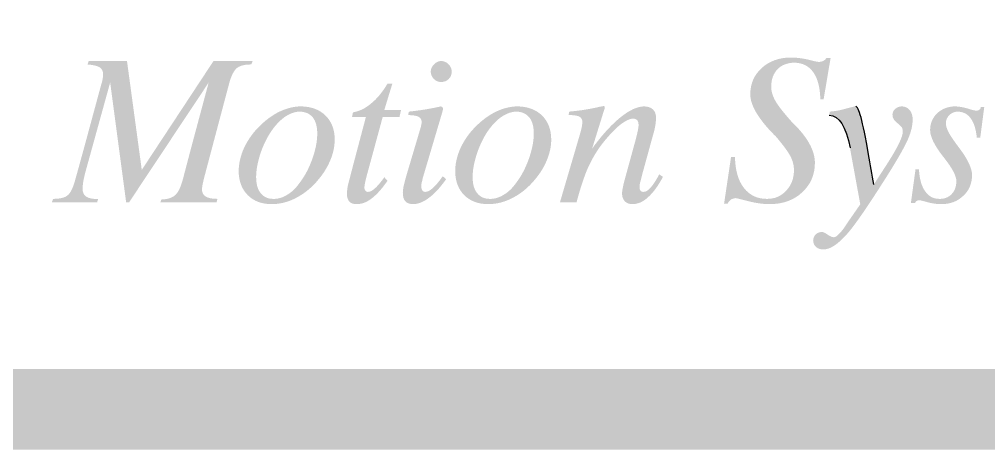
# Model space of a CAD drawing. Header units: millimetres. Extents: x 4931 to 5176, y 44 to 218.
# Drawn here: x 5049.9 to 5059.66, y 44.29 to 48.63 of the extents above; entities that cross this region are included whole.
import ezdxf

# ---------------------------------------------------------------- set-up
doc = ezdxf.new("R2010")
doc.units = ezdxf.units.MM
doc.header["$LTSCALE"] = 10
doc.layers.get('0').update_dxf_attribs({"linetype": 'CONTINUOUS'})

# ---------------------------------------------------------------- blocks, each defined once
blk = doc.blocks.new('PMI')
h = blk.add_hatch(color=4)
edge = h.paths.add_edge_path()
edge.add_spline(control_points=[(96.158, -35.868), (96.1, -35.868), (96.042, -35.868), (95.984, -35.868)], knot_values=[0, 0, 0, 0, 1, 1, 1, 1], degree=3, periodic=0)
edge.add_spline(control_points=[(95.984, -35.868), (95.952, -35.922), (95.908, -35.961), (95.8, -36.015), (95.736, -36.03), (95.665, -36.025)], knot_values=[0, 0, 0, 0, 0.5, 0.5, 1, 1, 1, 1], degree=3, periodic=0)
edge.add_spline(control_points=[(95.665, -36.025), (95.643, -36.03), (95.508, -36.003), (95.261, -35.939)], knot_values=[0, 0, 0, 0, 1, 1, 1, 1], degree=3, periodic=0)
edge.add_spline(control_points=[(95.261, -35.939), (95.013, -35.881), (94.768, -35.849), (94.526, -35.846)], knot_values=[0, 0, 0, 0, 1, 1, 1, 1], degree=3, periodic=0)
edge.add_spline(control_points=[(94.526, -35.846), (94.04, -35.849), (93.641, -35.993), (93.327, -36.275)], knot_values=[0, 0, 0, 0, 1, 1, 1, 1], degree=3, periodic=0)
edge.add_spline(control_points=[(93.327, -36.275), (93.014, -36.564), (92.857, -36.922), (92.857, -37.812), (93.188, -38.368), (93.842, -39.032)], knot_values=[0, 0, 0, 0, 0.495868, 0.495868, 1, 1, 1, 1], degree=3, periodic=0)
edge.add_spline(control_points=[(93.842, -39.032), (93.861, -39.049), (93.869, -39.061), (93.879, -39.061)], knot_values=[0, 0, 0, 0, 1, 1, 1, 1], degree=3, periodic=0)
edge.add_spline(control_points=[(93.879, -39.061), (94.202, -39.439), (94.407, -39.719), (94.606, -40.098), (94.651, -40.287), (94.651, -40.816), (94.548, -41.1), (94.332, -41.323)], knot_values=[0, 0, 0, 0, 0.25982, 0.25982, 0.52368, 0.52368, 1, 1, 1, 1], degree=3, periodic=0)
edge.add_spline(control_points=[(94.332, -41.323), (94.121, -41.554), (93.857, -41.664), (93.543, -41.661)], knot_values=[0, 0, 0, 0, 1, 1, 1, 1], degree=3, periodic=0)
edge.add_spline(control_points=[(93.543, -41.661), (93.143, -41.664), (92.825, -41.512), (92.592, -41.208)], knot_values=[0, 0, 0, 0, 1, 1, 1, 1], degree=3, periodic=0)
edge.add_spline(control_points=[(92.592, -41.208), (92.357, -40.907), (92.237, -40.48), (92.227, -39.934)], knot_values=[0, 0, 0, 0, 1, 1, 1, 1], degree=3, periodic=0)
edge.add_spline(control_points=[(92.227, -39.934), (92.173, -39.935), (92.119, -39.937), (92.065, -39.939)], knot_values=[0, 0, 0, 0, 1, 1, 1, 1], degree=3, periodic=0)
edge.add_spline(control_points=[(92.065, -39.939), (91.97, -40.578), (91.874, -41.218), (91.779, -41.857)], knot_values=[0, 0, 0, 0, 1, 1, 1, 1], degree=3, periodic=0)
edge.add_spline(control_points=[(91.779, -41.857), (91.828, -41.856), (91.878, -41.854), (91.928, -41.853)], knot_values=[0, 0, 0, 0, 1, 1, 1, 1], degree=3, periodic=0)
edge.add_spline(control_points=[(91.928, -41.853), (91.955, -41.791), (91.999, -41.737), (92.058, -41.691)], knot_values=[0, 0, 0, 0, 1, 1, 1, 1], degree=3, periodic=0)
edge.add_spline(control_points=[(92.058, -41.691), (92.119, -41.656), (92.188, -41.634), (92.264, -41.63)], knot_values=[0, 0, 0, 0, 1, 1, 1, 1], degree=3, periodic=0)
edge.add_spline(control_points=[(92.264, -41.63), (92.291, -41.634), (92.46, -41.673), (93.08, -41.835), (93.376, -41.877), (94.192, -41.877), (94.638, -41.718), (95.337, -41.073), (95.513, -40.669), (95.513, -39.672), (95.207, -39.12), (94.592, -38.52)], knot_values=[0, 0, 0, 0, 0.129341, 0.129341, 0.257728, 0.257728, 0.501105, 0.501105, 0.746262, 0.746262, 1, 1, 1, 1], degree=3, periodic=0)
edge.add_spline(control_points=[(94.592, -38.52), (94.565, -38.503), (94.548, -38.478), (94.533, -38.461)], knot_values=[0, 0, 0, 0, 1, 1, 1, 1], degree=3, periodic=0)
edge.add_spline(control_points=[(94.533, -38.461), (94.207, -38.093), (93.986, -37.812), (93.879, -37.613)], knot_values=[0, 0, 0, 0, 1, 1, 1, 1], degree=3, periodic=0)
edge.add_spline(control_points=[(93.879, -37.613), (93.771, -37.419), (93.717, -37.231), (93.717, -36.748), (93.803, -36.51), (93.974, -36.329)], knot_values=[0, 0, 0, 0, 0.385787, 0.385787, 1, 1, 1, 1], degree=3, periodic=0)
edge.add_spline(control_points=[(93.974, -36.329), (94.143, -36.155), (94.376, -36.064), (94.663, -36.059)], knot_values=[0, 0, 0, 0, 1, 1, 1, 1], degree=3, periodic=0)
edge.add_spline(control_points=[(94.663, -36.059), (95.006, -36.064), (95.264, -36.195), (95.633, -36.716), (95.726, -37.089), (95.736, -37.569)], knot_values=[0, 0, 0, 0, 0.501569, 0.501569, 1, 1, 1, 1], degree=3, periodic=0)
edge.add_spline(control_points=[(95.736, -37.569), (95.781, -37.569), (95.826, -37.569), (95.871, -37.569)], knot_values=[0, 0, 0, 0, 1, 1, 1, 1], degree=3, periodic=0)
edge.add_spline(control_points=[(95.871, -37.569), (95.966, -37.002), (96.062, -36.435), (96.158, -35.868)], knot_values=[0, 0, 0, 0, 1, 1, 1, 1], degree=3, periodic=0)
h = blk.add_hatch(color=4)
edge = h.paths.add_edge_path()
edge.add_spline(control_points=[(67.229, -35.988), (66.705, -35.988), (66.18, -35.988), (65.656, -35.988)], knot_values=[0, 0, 0, 0, 1, 1, 1, 1], degree=3, periodic=0)
edge.add_spline(control_points=[(65.656, -35.988), (65.639, -36.037), (65.623, -36.085), (65.607, -36.133)], knot_values=[0, 0, 0, 0, 1, 1, 1, 1], degree=3, periodic=0)
edge.add_spline(control_points=[(65.607, -36.133), (65.84, -36.15), (66.006, -36.192), (66.104, -36.248)], knot_values=[0, 0, 0, 0, 1, 1, 1, 1], degree=3, periodic=0)
edge.add_spline(control_points=[(66.104, -36.248), (66.202, -36.312), (66.246, -36.41), (66.246, -36.603), (66.239, -36.672), (66.224, -36.743)], knot_values=[0, 0, 0, 0, 0.670886, 0.670886, 1, 1, 1, 1], degree=3, periodic=0)
edge.add_spline(control_points=[(66.224, -36.743), (66.212, -36.819), (66.192, -36.895), (66.165, -36.976)], knot_values=[0, 0, 0, 0, 1, 1, 1, 1], degree=3, periodic=0)
edge.add_spline(control_points=[(66.165, -36.976), (65.807, -38.289), (65.457, -39.605), (64.999, -41.24), (64.891, -41.44), (64.658, -41.615), (64.465, -41.661), (64.193, -41.661)], knot_values=[0, 0, 0, 0, 0.666954, 0.666954, 0.831512, 0.831512, 1, 1, 1, 1], degree=3, periodic=0)
edge.add_spline(control_points=[(64.193, -41.661), (64.175, -41.709), (64.157, -41.756), (64.139, -41.804)], knot_values=[0, 0, 0, 0, 1, 1, 1, 1], degree=3, periodic=0)
edge.add_spline(control_points=[(64.139, -41.804), (64.76, -41.804), (65.38, -41.804), (66.001, -41.804)], knot_values=[0, 0, 0, 0, 1, 1, 1, 1], degree=3, periodic=0)
edge.add_spline(control_points=[(66.001, -41.804), (66.014, -41.759), (66.027, -41.714), (66.04, -41.669)], knot_values=[0, 0, 0, 0, 1, 1, 1, 1], degree=3, periodic=0)
edge.add_spline(control_points=[(66.04, -41.669), (65.808, -41.669), (65.641, -41.634), (65.548, -41.566)], knot_values=[0, 0, 0, 0, 1, 1, 1, 1], degree=3, periodic=0)
edge.add_spline(control_points=[(65.548, -41.566), (65.452, -41.505), (65.403, -41.392), (65.403, -41.154), (65.418, -41.054), (65.435, -40.929)], knot_values=[0, 0, 0, 0, 0.680412, 0.680412, 1, 1, 1, 1], degree=3, periodic=0)
edge.add_spline(control_points=[(65.435, -40.929), (65.457, -40.813), (65.489, -40.679), (65.526, -40.534)], knot_values=[0, 0, 0, 0, 1, 1, 1, 1], degree=3, periodic=0)
edge.add_spline(control_points=[(65.526, -40.534), (65.863, -39.314), (66.201, -38.093), (66.538, -36.873)], knot_values=[0, 0, 0, 0, 1, 1, 1, 1], degree=3, periodic=0)
edge.add_spline(control_points=[(66.538, -36.873), (66.757, -38.517), (66.976, -40.16), (67.195, -41.804)], knot_values=[0, 0, 0, 0, 1, 1, 1, 1], degree=3, periodic=0)
edge.add_spline(control_points=[(67.195, -41.804), (67.235, -41.804), (67.275, -41.804), (67.315, -41.804)], knot_values=[0, 0, 0, 0, 1, 1, 1, 1], degree=3, periodic=0)
edge.add_spline(control_points=[(67.315, -41.804), (68.405, -40.162), (69.496, -38.52), (70.586, -36.878)], knot_values=[0, 0, 0, 0, 1, 1, 1, 1], degree=3, periodic=0)
edge.add_spline(control_points=[(70.586, -36.878), (70.239, -38.182), (69.882, -39.483), (69.452, -41.149), (69.344, -41.387), (69.219, -41.5)], knot_values=[0, 0, 0, 0, 0.783829, 0.783829, 1, 1, 1, 1], degree=3, periodic=0)
edge.add_spline(control_points=[(69.219, -41.5), (69.096, -41.615), (68.903, -41.679), (68.643, -41.688)], knot_values=[0, 0, 0, 0, 1, 1, 1, 1], degree=3, periodic=0)
edge.add_spline(control_points=[(68.643, -41.688), (68.63, -41.727), (68.617, -41.765), (68.604, -41.804)], knot_values=[0, 0, 0, 0, 1, 1, 1, 1], degree=3, periodic=0)
edge.add_spline(control_points=[(68.604, -41.804), (69.372, -41.804), (70.141, -41.804), (70.91, -41.804)], knot_values=[0, 0, 0, 0, 1, 1, 1, 1], degree=3, periodic=0)
edge.add_spline(control_points=[(70.91, -41.804), (70.923, -41.756), (70.936, -41.709), (70.949, -41.661)], knot_values=[0, 0, 0, 0, 1, 1, 1, 1], degree=3, periodic=0)
edge.add_spline(control_points=[(70.949, -41.661), (70.721, -41.661), (70.559, -41.625), (70.461, -41.561)], knot_values=[0, 0, 0, 0, 1, 1, 1, 1], degree=3, periodic=0)
edge.add_spline(control_points=[(70.461, -41.561), (70.363, -41.5), (70.312, -41.399), (70.312, -41.23), (70.322, -41.176), (70.331, -41.112)], knot_values=[0, 0, 0, 0, 0.782609, 0.782609, 1, 1, 1, 1], degree=3, periodic=0)
edge.add_spline(control_points=[(70.331, -41.112), (70.339, -41.051), (70.363, -40.956), (70.393, -40.821)], knot_values=[0, 0, 0, 0, 1, 1, 1, 1], degree=3, periodic=0)
edge.add_spline(control_points=[(70.393, -40.821), (70.741, -39.507), (71.09, -38.192), (71.439, -36.878)], knot_values=[0, 0, 0, 0, 1, 1, 1, 1], degree=3, periodic=0)
edge.add_spline(control_points=[(71.439, -36.878), (71.52, -36.591), (71.618, -36.393), (71.736, -36.29)], knot_values=[0, 0, 0, 0, 1, 1, 1, 1], degree=3, periodic=0)
edge.add_spline(control_points=[(71.736, -36.29), (71.851, -36.192), (72.032, -36.138), (72.275, -36.133)], knot_values=[0, 0, 0, 0, 1, 1, 1, 1], degree=3, periodic=0)
edge.add_spline(control_points=[(72.275, -36.133), (72.297, -36.133), (72.319, -36.133), (72.341, -36.133)], knot_values=[0, 0, 0, 0, 1, 1, 1, 1], degree=3, periodic=0)
edge.add_spline(control_points=[(72.341, -36.133), (72.359, -36.085), (72.377, -36.037), (72.395, -35.988)], knot_values=[0, 0, 0, 0, 1, 1, 1, 1], degree=3, periodic=0)
edge.add_spline(control_points=[(72.395, -35.988), (71.859, -35.988), (71.323, -35.988), (70.787, -35.988)], knot_values=[0, 0, 0, 0, 1, 1, 1, 1], degree=3, periodic=0)
edge.add_spline(control_points=[(70.787, -35.988), (69.804, -37.482), (68.82, -38.975), (67.837, -40.468)], knot_values=[0, 0, 0, 0, 1, 1, 1, 1], degree=3, periodic=0)
edge.add_spline(control_points=[(67.837, -40.468), (67.634, -38.975), (67.432, -37.482), (67.229, -35.988)], knot_values=[0, 0, 0, 0, 1, 1, 1, 1], degree=3, periodic=0)
h = blk.add_hatch(color=4)
edge = h.paths.add_edge_path()
edge.add_spline(control_points=[(80.455, -36.733), (80.538, -36.652), (80.58, -36.55), (80.58, -36.312), (80.538, -36.214), (80.45, -36.123)], knot_values=[0, 0, 0, 0, 0.525773, 0.525773, 1, 1, 1, 1], degree=3, periodic=0)
edge.add_spline(control_points=[(80.45, -36.123), (80.364, -36.037), (80.261, -35.993), (80.143, -35.988)], knot_values=[0, 0, 0, 0, 1, 1, 1, 1], degree=3, periodic=0)
edge.add_spline(control_points=[(80.143, -35.988), (80.036, -35.993), (79.942, -36.037), (79.852, -36.128)], knot_values=[0, 0, 0, 0, 1, 1, 1, 1], degree=3, periodic=0)
edge.add_spline(control_points=[(79.852, -36.128), (79.764, -36.219), (79.717, -36.317), (79.717, -36.545), (79.764, -36.648), (79.847, -36.728)], knot_values=[0, 0, 0, 0, 0.473118, 0.473118, 1, 1, 1, 1], degree=3, periodic=0)
edge.add_spline(control_points=[(79.847, -36.728), (79.933, -36.814), (80.031, -36.856), (80.143, -36.851)], knot_values=[0, 0, 0, 0, 1, 1, 1, 1], degree=3, periodic=0)
edge.add_spline(control_points=[(80.143, -36.851), (80.268, -36.856), (80.374, -36.814), (80.455, -36.733)], knot_values=[0, 0, 0, 0, 1, 1, 1, 1], degree=3, periodic=0)
h = blk.add_hatch(color=4)
edge = h.paths.add_edge_path()
edge.add_spline(control_points=[(77.81, -38), (77.92, -37.641), (78.029, -37.281), (78.139, -36.922)], knot_values=[0, 0, 0, 0, 1, 1, 1, 1], degree=3, periodic=0)
edge.add_spline(control_points=[(78.139, -36.922), (78.073, -36.922), (78.006, -36.922), (77.94, -36.922)], knot_values=[0, 0, 0, 0, 1, 1, 1, 1], degree=3, periodic=0)
edge.add_spline(control_points=[(77.94, -36.922), (77.725, -37.282), (77.497, -37.554), (77.259, -37.743)], knot_values=[0, 0, 0, 0, 1, 1, 1, 1], degree=3, periodic=0)
edge.add_spline(control_points=[(77.259, -37.743), (77.026, -37.941), (76.779, -38.057), (76.519, -38.103)], knot_values=[0, 0, 0, 0, 1, 1, 1, 1], degree=3, periodic=0)
edge.add_spline(control_points=[(76.519, -38.103), (76.507, -38.164), (76.494, -38.226), (76.482, -38.287)], knot_values=[0, 0, 0, 0, 1, 1, 1, 1], degree=3, periodic=0)
edge.add_spline(control_points=[(76.482, -38.287), (76.673, -38.287), (76.863, -38.287), (77.053, -38.287)], knot_values=[0, 0, 0, 0, 1, 1, 1, 1], degree=3, periodic=0)
edge.add_spline(control_points=[(77.053, -38.287), (76.815, -39.193), (76.571, -40.097), (76.316, -41.09), (76.298, -41.166), (76.289, -41.24)], knot_values=[0, 0, 0, 0, 0.913628, 0.913628, 1, 1, 1, 1], degree=3, periodic=0)
edge.add_spline(control_points=[(76.289, -41.24), (76.281, -41.316), (76.271, -41.382), (76.271, -41.593), (76.308, -41.701), (76.37, -41.772)], knot_values=[0, 0, 0, 0, 0.27907, 0.27907, 1, 1, 1, 1], degree=3, periodic=0)
edge.add_spline(control_points=[(76.37, -41.772), (76.438, -41.845), (76.536, -41.877), (76.877, -41.877), (77.083, -41.804), (77.291, -41.642)], knot_values=[0, 0, 0, 0, 0.395683, 0.395683, 1, 1, 1, 1], degree=3, periodic=0)
edge.add_spline(control_points=[(77.291, -41.642), (77.497, -41.485), (77.717, -41.242), (77.94, -40.916)], knot_values=[0, 0, 0, 0, 1, 1, 1, 1], degree=3, periodic=0)
edge.add_spline(control_points=[(77.94, -40.916), (77.897, -40.868), (77.854, -40.82), (77.81, -40.772)], knot_values=[0, 0, 0, 0, 1, 1, 1, 1], degree=3, periodic=0)
edge.add_spline(control_points=[(77.81, -40.772), (77.659, -40.983), (77.529, -41.135), (77.421, -41.23)], knot_values=[0, 0, 0, 0, 1, 1, 1, 1], degree=3, periodic=0)
edge.add_spline(control_points=[(77.421, -41.23), (77.313, -41.328), (77.217, -41.377), (77.141, -41.372)], knot_values=[0, 0, 0, 0, 1, 1, 1, 1], degree=3, periodic=0)
edge.add_spline(control_points=[(77.141, -41.372), (77.097, -41.377), (77.061, -41.365), (77.034, -41.328)], knot_values=[0, 0, 0, 0, 1, 1, 1, 1], degree=3, periodic=0)
edge.add_spline(control_points=[(77.034, -41.328), (77.007, -41.301), (76.99, -41.257), (76.99, -41.159), (76.999, -41.105), (77.012, -41.032)], knot_values=[0, 0, 0, 0, 0.65, 0.65, 1, 1, 1, 1], degree=3, periodic=0)
edge.add_spline(control_points=[(77.012, -41.032), (77.026, -40.961), (77.043, -40.88), (77.065, -40.787)], knot_values=[0, 0, 0, 0, 1, 1, 1, 1], degree=3, periodic=0)
edge.add_spline(control_points=[(77.065, -40.787), (77.292, -39.953), (77.518, -39.12), (77.744, -38.287)], knot_values=[0, 0, 0, 0, 1, 1, 1, 1], degree=3, periodic=0)
edge.add_spline(control_points=[(77.744, -38.287), (77.975, -38.287), (78.205, -38.287), (78.435, -38.287)], knot_values=[0, 0, 0, 0, 1, 1, 1, 1], degree=3, periodic=0)
edge.add_spline(control_points=[(78.435, -38.287), (78.456, -38.191), (78.476, -38.096), (78.497, -38)], knot_values=[0, 0, 0, 0, 1, 1, 1, 1], degree=3, periodic=0)
edge.add_spline(control_points=[(78.497, -38), (78.268, -38), (78.039, -38), (77.81, -38)], knot_values=[0, 0, 0, 0, 1, 1, 1, 1], degree=3, periodic=0)
h = blk.add_hatch(color=4)
edge = h.paths.add_edge_path()
edge.add_spline(control_points=[(75.598, -40.049), (75.715, -39.767), (75.769, -39.488), (75.769, -38.811), (75.644, -38.483), (75.142, -37.986), (74.799, -37.861), (74.372, -37.856)], knot_values=[0, 0, 0, 0, 0.246958, 0.246958, 0.625325, 0.625325, 1, 1, 1, 1], degree=3, periodic=0)
edge.add_spline(control_points=[(74.372, -37.856), (74.054, -37.861), (73.733, -37.949), (73.404, -38.12)], knot_values=[0, 0, 0, 0, 1, 1, 1, 1], degree=3, periodic=0)
edge.add_spline(control_points=[(73.404, -38.12), (73.081, -38.299), (72.779, -38.542), (72.503, -38.856)], knot_values=[0, 0, 0, 0, 1, 1, 1, 1], degree=3, periodic=0)
edge.add_spline(control_points=[(72.503, -38.856), (72.282, -39.115), (72.113, -39.39), (71.995, -39.672)], knot_values=[0, 0, 0, 0, 1, 1, 1, 1], degree=3, periodic=0)
edge.add_spline(control_points=[(71.995, -39.672), (71.883, -39.961), (71.824, -40.238), (71.821, -40.512)], knot_values=[0, 0, 0, 0, 1, 1, 1, 1], degree=3, periodic=0)
edge.add_spline(control_points=[(71.821, -40.512), (71.824, -40.929), (71.946, -41.262), (72.194, -41.507)], knot_values=[0, 0, 0, 0, 1, 1, 1, 1], degree=3, periodic=0)
edge.add_spline(control_points=[(72.194, -41.507), (72.444, -41.759), (72.772, -41.877), (73.524, -41.877), (73.868, -41.791), (74.198, -41.612)], knot_values=[0, 0, 0, 0, 0.540717, 0.540717, 1, 1, 1, 1], degree=3, periodic=0)
edge.add_spline(control_points=[(74.198, -41.612), (74.534, -41.436), (74.84, -41.186), (75.11, -40.853)], knot_values=[0, 0, 0, 0, 1, 1, 1, 1], degree=3, periodic=0)
edge.add_spline(control_points=[(75.11, -40.853), (75.321, -40.603), (75.482, -40.336), (75.598, -40.049)], knot_values=[0, 0, 0, 0, 1, 1, 1, 1], degree=3, periodic=0)
edge = h.paths.add_edge_path(flags=16)
edge.add_spline(control_points=[(74.867, -38.309), (74.992, -38.466), (75.051, -38.689), (75.051, -39.292), (74.984, -39.638), (74.715, -40.394), (74.539, -40.728), (74.318, -41.014)], knot_values=[0, 0, 0, 0, 0.314666, 0.314666, 0.655999, 0.655999, 1, 1, 1, 1], degree=3, periodic=0)
edge.add_spline(control_points=[(74.318, -41.014), (74.166, -41.225), (74, -41.387), (73.814, -41.495)], knot_values=[0, 0, 0, 0, 1, 1, 1, 1], degree=3, periodic=0)
edge.add_spline(control_points=[(73.814, -41.495), (73.625, -41.612), (73.441, -41.664), (73.257, -41.661)], knot_values=[0, 0, 0, 0, 1, 1, 1, 1], degree=3, periodic=0)
edge.add_spline(control_points=[(73.257, -41.661), (73.032, -41.664), (72.853, -41.588), (72.726, -41.426)], knot_values=[0, 0, 0, 0, 1, 1, 1, 1], degree=3, periodic=0)
edge.add_spline(control_points=[(72.726, -41.426), (72.601, -41.274), (72.539, -41.051), (72.539, -40.495), (72.592, -40.198), (72.789, -39.556), (72.924, -39.255), (73.096, -38.978)], knot_values=[0, 0, 0, 0, 0.352778, 0.352778, 0.678648, 0.678648, 1, 1, 1, 1], degree=3, periodic=0)
edge.add_spline(control_points=[(73.096, -38.978), (73.279, -38.689), (73.475, -38.471), (73.691, -38.309)], knot_values=[0, 0, 0, 0, 1, 1, 1, 1], degree=3, periodic=0)
edge.add_spline(control_points=[(73.691, -38.309), (73.907, -38.157), (74.122, -38.076), (74.328, -38.071)], knot_values=[0, 0, 0, 0, 1, 1, 1, 1], degree=3, periodic=0)
edge.add_spline(control_points=[(74.328, -38.071), (74.561, -38.076), (74.742, -38.157), (74.867, -38.309)], knot_values=[0, 0, 0, 0, 1, 1, 1, 1], degree=3, periodic=0)
h = blk.add_hatch(color=4)
edge = h.paths.add_edge_path()
edge.add_spline(control_points=[(80.19, -38.106), (80.197, -38.076), (80.207, -38.049), (80.212, -38.022)], knot_values=[0, 0, 0, 0, 1, 1, 1, 1], degree=3, periodic=0)
edge.add_spline(control_points=[(80.212, -38.022), (80.219, -38.003), (80.219, -37.981), (80.219, -37.932), (80.214, -37.91), (80.197, -37.888)], knot_values=[0, 0, 0, 0, 0.45, 0.45, 1, 1, 1, 1], degree=3, periodic=0)
edge.add_spline(control_points=[(80.197, -37.888), (80.18, -37.868), (80.158, -37.861), (80.126, -37.856)], knot_values=[0, 0, 0, 0, 1, 1, 1, 1], degree=3, periodic=0)
edge.add_spline(control_points=[(80.126, -37.856), (80.116, -37.861), (80.077, -37.868), (79.996, -37.888)], knot_values=[0, 0, 0, 0, 1, 1, 1, 1], degree=3, periodic=0)
edge.add_spline(control_points=[(79.996, -37.888), (79.619, -37.968), (79.224, -38.03), (78.82, -38.071)], knot_values=[0, 0, 0, 0, 1, 1, 1, 1], degree=3, periodic=0)
edge.add_spline(control_points=[(78.82, -38.071), (78.809, -38.119), (78.799, -38.166), (78.788, -38.213)], knot_values=[0, 0, 0, 0, 1, 1, 1, 1], degree=3, periodic=0)
edge.add_spline(control_points=[(78.788, -38.213), (78.994, -38.218), (79.144, -38.24), (79.224, -38.287)], knot_values=[0, 0, 0, 0, 1, 1, 1, 1], degree=3, periodic=0)
edge.add_spline(control_points=[(79.224, -38.287), (79.305, -38.331), (79.344, -38.407), (79.344, -38.557), (79.327, -38.65), (79.286, -38.784)], knot_values=[0, 0, 0, 0, 0.655738, 0.655738, 1, 1, 1, 1], degree=3, periodic=0)
edge.add_spline(control_points=[(79.286, -38.784), (79.285, -38.788), (79.284, -38.791), (79.283, -38.794)], knot_values=[0, 0, 0, 0, 1, 1, 1, 1], degree=3, periodic=0)
edge.add_spline(control_points=[(79.283, -38.794), (79.095, -39.43), (78.906, -40.065), (78.717, -40.701)], knot_values=[0, 0, 0, 0, 1, 1, 1, 1], degree=3, periodic=0)
edge.add_spline(control_points=[(78.717, -40.701), (78.663, -40.897), (78.622, -41.046), (78.6, -41.149)], knot_values=[0, 0, 0, 0, 1, 1, 1, 1], degree=3, periodic=0)
edge.add_spline(control_points=[(78.6, -41.149), (78.582, -41.257), (78.57, -41.345), (78.57, -41.571), (78.604, -41.688), (78.675, -41.764)], knot_values=[0, 0, 0, 0, 0.326087, 0.326087, 1, 1, 1, 1], degree=3, periodic=0)
edge.add_spline(control_points=[(78.675, -41.764), (78.749, -41.84), (78.852, -41.877), (79.193, -41.877), (79.413, -41.796), (79.641, -41.62)], knot_values=[0, 0, 0, 0, 0.395683, 0.395683, 1, 1, 1, 1], degree=3, periodic=0)
edge.add_spline(control_points=[(79.641, -41.62), (79.874, -41.451), (80.109, -41.193), (80.349, -40.853)], knot_values=[0, 0, 0, 0, 1, 1, 1, 1], degree=3, periodic=0)
edge.add_spline(control_points=[(80.349, -40.853), (80.303, -40.811), (80.258, -40.769), (80.212, -40.728)], knot_values=[0, 0, 0, 0, 1, 1, 1, 1], degree=3, periodic=0)
edge.add_spline(control_points=[(80.212, -40.728), (80.067, -40.934), (79.937, -41.095), (79.685, -41.323), (79.582, -41.377), (79.501, -41.372)], knot_values=[0, 0, 0, 0, 0.494911, 0.494911, 1, 1, 1, 1], degree=3, periodic=0)
edge.add_spline(control_points=[(79.501, -41.372), (79.447, -41.377), (79.408, -41.36), (79.376, -41.316)], knot_values=[0, 0, 0, 0, 1, 1, 1, 1], degree=3, periodic=0)
edge.add_spline(control_points=[(79.376, -41.316), (79.344, -41.274), (79.327, -41.213), (79.327, -41.1), (79.337, -41.054), (79.344, -41)], knot_values=[0, 0, 0, 0, 0.76087, 0.76087, 1, 1, 1, 1], degree=3, periodic=0)
edge.add_spline(control_points=[(79.344, -41), (79.359, -40.948), (79.376, -40.88), (79.393, -40.794)], knot_values=[0, 0, 0, 0, 1, 1, 1, 1], degree=3, periodic=0)
edge.add_spline(control_points=[(79.393, -40.794), (79.659, -39.898), (79.924, -39.002), (80.19, -38.106)], knot_values=[0, 0, 0, 0, 1, 1, 1, 1], degree=3, periodic=0)
h = blk.add_hatch(color=4)
edge = h.paths.add_edge_path()
edge.add_spline(control_points=[(84.5, -40.049), (84.618, -39.767), (84.672, -39.488), (84.672, -38.811), (84.545, -38.483), (84.295, -38.233)], knot_values=[0, 0, 0, 0, 0.394928, 0.394928, 1, 1, 1, 1], degree=3, periodic=0)
edge.add_spline(control_points=[(84.295, -38.233), (84.042, -37.986), (83.702, -37.861), (83.275, -37.856)], knot_values=[0, 0, 0, 0, 1, 1, 1, 1], degree=3, periodic=0)
edge.add_spline(control_points=[(83.275, -37.856), (82.957, -37.861), (82.633, -37.949), (82.307, -38.12)], knot_values=[0, 0, 0, 0, 1, 1, 1, 1], degree=3, periodic=0)
edge.add_spline(control_points=[(82.307, -38.12), (81.984, -38.299), (81.682, -38.542), (81.405, -38.856)], knot_values=[0, 0, 0, 0, 1, 1, 1, 1], degree=3, periodic=0)
edge.add_spline(control_points=[(81.405, -38.856), (81.185, -39.115), (81.013, -39.39), (80.898, -39.672)], knot_values=[0, 0, 0, 0, 1, 1, 1, 1], degree=3, periodic=0)
edge.add_spline(control_points=[(80.898, -39.672), (80.785, -39.961), (80.727, -40.238), (80.722, -40.512)], knot_values=[0, 0, 0, 0, 1, 1, 1, 1], degree=3, periodic=0)
edge.add_spline(control_points=[(80.722, -40.512), (80.727, -40.929), (80.849, -41.262), (81.094, -41.507)], knot_values=[0, 0, 0, 0, 1, 1, 1, 1], degree=3, periodic=0)
edge.add_spline(control_points=[(81.094, -41.507), (81.347, -41.759), (81.675, -41.877), (82.427, -41.877), (82.768, -41.791), (83.101, -41.612)], knot_values=[0, 0, 0, 0, 0.540717, 0.540717, 1, 1, 1, 1], degree=3, periodic=0)
edge.add_spline(control_points=[(83.101, -41.612), (83.437, -41.436), (83.743, -41.186), (84.013, -40.853)], knot_values=[0, 0, 0, 0, 1, 1, 1, 1], degree=3, periodic=0)
edge.add_spline(control_points=[(84.013, -40.853), (84.224, -40.603), (84.385, -40.336), (84.5, -40.049)], knot_values=[0, 0, 0, 0, 1, 1, 1, 1], degree=3, periodic=0)
edge = h.paths.add_edge_path(flags=16)
edge.add_spline(control_points=[(83.77, -38.309), (83.895, -38.466), (83.954, -38.689), (83.954, -39.292), (83.885, -39.637), (83.616, -40.394), (83.442, -40.728), (83.221, -41.014)], knot_values=[0, 0, 0, 0, 0.314887, 0.314887, 0.65646, 0.65646, 1, 1, 1, 1], degree=3, periodic=0)
edge.add_spline(control_points=[(83.221, -41.014), (83.069, -41.225), (82.903, -41.387), (82.714, -41.495)], knot_values=[0, 0, 0, 0, 1, 1, 1, 1], degree=3, periodic=0)
edge.add_spline(control_points=[(82.714, -41.495), (82.525, -41.612), (82.341, -41.664), (82.158, -41.661)], knot_values=[0, 0, 0, 0, 1, 1, 1, 1], degree=3, periodic=0)
edge.add_spline(control_points=[(82.158, -41.661), (81.935, -41.664), (81.756, -41.588), (81.628, -41.426)], knot_values=[0, 0, 0, 0, 1, 1, 1, 1], degree=3, periodic=0)
edge.add_spline(control_points=[(81.628, -41.426), (81.503, -41.274), (81.44, -41.051), (81.44, -40.495), (81.494, -40.199), (81.692, -39.556), (81.827, -39.255), (81.996, -38.978)], knot_values=[0, 0, 0, 0, 0.353018, 0.353018, 0.679112, 0.679112, 1, 1, 1, 1], degree=3, periodic=0)
edge.add_spline(control_points=[(81.996, -38.978), (82.18, -38.689), (82.378, -38.471), (82.594, -38.309)], knot_values=[0, 0, 0, 0, 1, 1, 1, 1], degree=3, periodic=0)
edge.add_spline(control_points=[(82.594, -38.309), (82.81, -38.157), (83.025, -38.076), (83.231, -38.071)], knot_values=[0, 0, 0, 0, 1, 1, 1, 1], degree=3, periodic=0)
edge.add_spline(control_points=[(83.231, -38.071), (83.464, -38.076), (83.643, -38.157), (83.77, -38.309)], knot_values=[0, 0, 0, 0, 1, 1, 1, 1], degree=3, periodic=0)
h = blk.add_hatch(color=4)
edge = h.paths.add_edge_path()
edge.add_spline(control_points=[(88.862, -39.017), (88.902, -38.887), (88.933, -38.762), (88.953, -38.64)], knot_values=[0, 0, 0, 0, 1, 1, 1, 1], degree=3, periodic=0)
edge.add_spline(control_points=[(88.953, -38.64), (88.97, -38.525), (88.98, -38.417), (88.98, -38.174), (88.938, -38.062), (88.767, -37.9), (88.647, -37.861), (88.49, -37.856)], knot_values=[0, 0, 0, 0, 0.253165, 0.253165, 0.626582, 0.626582, 1, 1, 1, 1], degree=3, periodic=0)
edge.add_spline(control_points=[(88.49, -37.856), (88.211, -37.861), (87.883, -38.011), (87.147, -38.61), (86.757, -39.034), (86.353, -39.593)], knot_values=[0, 0, 0, 0, 0.497372, 0.497372, 1, 1, 1, 1], degree=3, periodic=0)
edge.add_spline(control_points=[(86.353, -39.593), (86.511, -39.086), (86.668, -38.579), (86.826, -38.071)], knot_values=[0, 0, 0, 0, 1, 1, 1, 1], degree=3, periodic=0)
edge.add_spline(control_points=[(86.826, -38.071), (86.843, -38.027), (86.855, -37.995), (86.86, -37.968)], knot_values=[0, 0, 0, 0, 1, 1, 1, 1], degree=3, periodic=0)
edge.add_spline(control_points=[(86.86, -37.968), (86.87, -37.949), (86.875, -37.932), (86.875, -37.892), (86.875, -37.873), (86.865, -37.861)], knot_values=[0, 0, 0, 0, 0.3125, 0.3125, 1, 1, 1, 1], degree=3, periodic=0)
edge.add_spline(control_points=[(86.865, -37.861), (86.855, -37.851), (86.843, -37.846), (86.826, -37.841)], knot_values=[0, 0, 0, 0, 1, 1, 1, 1], degree=3, periodic=0)
edge.add_spline(control_points=[(86.826, -37.841), (86.816, -37.846), (86.767, -37.856), (86.681, -37.868)], knot_values=[0, 0, 0, 0, 1, 1, 1, 1], degree=3, periodic=0)
edge.add_spline(control_points=[(86.681, -37.868), (86.27, -37.968), (85.843, -38.035), (85.412, -38.071)], knot_values=[0, 0, 0, 0, 1, 1, 1, 1], degree=3, periodic=0)
edge.add_spline(control_points=[(85.412, -38.071), (85.403, -38.119), (85.394, -38.166), (85.385, -38.213)], knot_values=[0, 0, 0, 0, 1, 1, 1, 1], degree=3, periodic=0)
edge.add_spline(control_points=[(85.385, -38.213), (85.409, -38.213), (85.432, -38.213), (85.456, -38.213)], knot_values=[0, 0, 0, 0, 1, 1, 1, 1], degree=3, periodic=0)
edge.add_spline(control_points=[(85.456, -38.213), (85.64, -38.218), (85.77, -38.24), (85.843, -38.287)], knot_values=[0, 0, 0, 0, 1, 1, 1, 1], degree=3, periodic=0)
edge.add_spline(control_points=[(85.843, -38.287), (85.914, -38.331), (85.951, -38.402), (85.951, -38.557), (85.941, -38.633), (85.924, -38.721)], knot_values=[0, 0, 0, 0, 0.619048, 0.619048, 1, 1, 1, 1], degree=3, periodic=0)
edge.add_spline(control_points=[(85.924, -38.721), (85.905, -38.816), (85.877, -38.919), (85.572, -39.957), (85.301, -40.88), (85.03, -41.804)], knot_values=[0, 0, 0, 0, 0.111045, 0.111045, 1, 1, 1, 1], degree=3, periodic=0)
edge.add_spline(control_points=[(85.03, -41.804), (85.258, -41.804), (85.486, -41.804), (85.713, -41.804)], knot_values=[0, 0, 0, 0, 1, 1, 1, 1], degree=3, periodic=0)
edge.add_spline(control_points=[(85.713, -41.804), (85.87, -41.203), (86.032, -40.718), (86.201, -40.341)], knot_values=[0, 0, 0, 0, 1, 1, 1, 1], degree=3, periodic=0)
edge.add_spline(control_points=[(86.201, -40.341), (86.373, -39.973), (86.577, -39.631), (87.069, -39.022), (87.296, -38.784), (87.507, -38.613)], knot_values=[0, 0, 0, 0, 0.496819, 0.496819, 1, 1, 1, 1], degree=3, periodic=0)
edge.add_spline(control_points=[(87.507, -38.613), (87.723, -38.449), (87.897, -38.363), (88.037, -38.358)], knot_values=[0, 0, 0, 0, 1, 1, 1, 1], degree=3, periodic=0)
edge.add_spline(control_points=[(88.037, -38.358), (88.113, -38.363), (88.171, -38.385), (88.208, -38.424)], knot_values=[0, 0, 0, 0, 1, 1, 1, 1], degree=3, periodic=0)
edge.add_spline(control_points=[(88.208, -38.424), (88.242, -38.471), (88.262, -38.532), (88.262, -38.682), (88.252, -38.753), (88.235, -38.843)], knot_values=[0, 0, 0, 0, 0.606557, 0.606557, 1, 1, 1, 1], degree=3, periodic=0)
edge.add_spline(control_points=[(88.235, -38.843), (88.215, -38.931), (88.188, -39.054), (88.149, -39.206)], knot_values=[0, 0, 0, 0, 1, 1, 1, 1], degree=3, periodic=0)
edge.add_spline(control_points=[(88.149, -39.206), (88, -39.751), (87.85, -40.296), (87.701, -40.84)], knot_values=[0, 0, 0, 0, 1, 1, 1, 1], degree=3, periodic=0)
edge.add_spline(control_points=[(87.701, -40.84), (87.664, -40.983), (87.632, -41.105), (87.615, -41.198)], knot_values=[0, 0, 0, 0, 1, 1, 1, 1], degree=3, periodic=0)
edge.add_spline(control_points=[(87.615, -41.198), (87.598, -41.296), (87.583, -41.372), (87.583, -41.576), (87.625, -41.684), (87.772, -41.84), (87.875, -41.877), (88.225, -41.877), (88.436, -41.791), (88.642, -41.603)], knot_values=[0, 0, 0, 0, 0.094941, 0.094941, 0.328336, 0.328336, 0.577274, 0.577274, 1, 1, 1, 1], degree=3, periodic=0)
edge.add_spline(control_points=[(88.642, -41.603), (88.848, -41.424), (89.061, -41.139), (89.267, -40.755)], knot_values=[0, 0, 0, 0, 1, 1, 1, 1], degree=3, periodic=0)
edge.add_spline(control_points=[(89.267, -40.755), (89.215, -40.721), (89.164, -40.688), (89.112, -40.654)], knot_values=[0, 0, 0, 0, 1, 1, 1, 1], degree=3, periodic=0)
edge.add_spline(control_points=[(89.112, -40.654), (88.98, -40.907), (88.857, -41.085), (88.755, -41.203)], knot_values=[0, 0, 0, 0, 1, 1, 1, 1], degree=3, periodic=0)
edge.add_spline(control_points=[(88.755, -41.203), (88.652, -41.318), (88.556, -41.377), (88.475, -41.372)], knot_values=[0, 0, 0, 0, 1, 1, 1, 1], degree=3, periodic=0)
edge.add_spline(control_points=[(88.475, -41.372), (88.421, -41.377), (88.377, -41.36), (88.345, -41.323)], knot_values=[0, 0, 0, 0, 1, 1, 1, 1], degree=3, periodic=0)
edge.add_spline(control_points=[(88.345, -41.323), (88.318, -41.294), (88.301, -41.242), (88.301, -41.135), (88.311, -41.078), (88.323, -41.005)], knot_values=[0, 0, 0, 0, 0.613636, 0.613636, 1, 1, 1, 1], degree=3, periodic=0)
edge.add_spline(control_points=[(88.323, -41.005), (88.343, -40.938), (88.37, -40.831), (88.404, -40.686)], knot_values=[0, 0, 0, 0, 1, 1, 1, 1], degree=3, periodic=0)
edge.add_spline(control_points=[(88.404, -40.686), (88.557, -40.13), (88.71, -39.574), (88.862, -39.017)], knot_values=[0, 0, 0, 0, 1, 1, 1, 1], degree=3, periodic=0)
h = blk.add_hatch(color=4)
edge = h.paths.add_edge_path()
edge.add_spline(control_points=[(97.932, -41.073), (97.861, -40.66), (97.792, -40.246), (97.594, -39.125), (97.491, -38.613), (97.329, -38.008), (97.253, -37.856), (97.189, -37.851)], knot_values=[0, 0, 0, 0, 0.226419, 0.226419, 0.614671, 0.614671, 1, 1, 1, 1], degree=3, periodic=0)
edge.add_spline(control_points=[(97.189, -37.851), (97.155, -37.856), (97.02, -37.888), (96.787, -37.949)], knot_values=[0, 0, 0, 0, 1, 1, 1, 1], degree=3, periodic=0)
edge.add_spline(control_points=[(96.787, -37.949), (96.552, -38.017), (96.337, -38.057), (96.126, -38.071)], knot_values=[0, 0, 0, 0, 1, 1, 1, 1], degree=3, periodic=0)
edge.add_spline(control_points=[(96.126, -38.071), (96.118, -38.119), (96.111, -38.166), (96.104, -38.213)], knot_values=[0, 0, 0, 0, 1, 1, 1, 1], degree=3, periodic=0)
edge.add_spline(control_points=[(96.104, -38.213), (96.508, -38.233), (96.79, -38.682), (96.957, -39.566)], knot_values=[0, 0, 0, 0, 1, 1, 1, 1], degree=3, periodic=0)
edge.add_spline(control_points=[(96.957, -39.566), (96.957, -39.588), (96.961, -39.6), (96.961, -39.605)], knot_values=[0, 0, 0, 0, 1, 1, 1, 1], degree=3, periodic=0)
edge.add_spline(control_points=[(96.961, -39.605), (97.1, -40.365), (97.239, -41.125), (97.378, -41.884)], knot_values=[0, 0, 0, 0, 1, 1, 1, 1], degree=3, periodic=0)
edge.add_spline(control_points=[(97.378, -41.884), (97.197, -42.145), (97.017, -42.406), (96.836, -42.666)], knot_values=[0, 0, 0, 0, 1, 1, 1, 1], degree=3, periodic=0)
edge.add_spline(control_points=[(96.836, -42.666), (96.729, -42.84), (96.626, -42.98), (96.525, -43.083)], knot_values=[0, 0, 0, 0, 1, 1, 1, 1], degree=3, periodic=0)
edge.add_spline(control_points=[(96.525, -43.083), (96.427, -43.191), (96.356, -43.24), (96.226, -43.24), (96.14, -43.205), (96.033, -43.132)], knot_values=[0, 0, 0, 0, 0.45283, 0.45283, 1, 1, 1, 1], degree=3, periodic=0)
edge.add_spline(control_points=[(96.033, -43.132), (95.935, -43.061), (95.859, -43.024), (95.699, -43.024), (95.616, -43.061), (95.543, -43.124)], knot_values=[0, 0, 0, 0, 0.338462, 0.338462, 1, 1, 1, 1], degree=3, periodic=0)
edge.add_spline(control_points=[(95.543, -43.124), (95.481, -43.191), (95.445, -43.276), (95.44, -43.374)], knot_values=[0, 0, 0, 0, 1, 1, 1, 1], degree=3, periodic=0)
edge.add_spline(control_points=[(95.44, -43.374), (95.445, -43.487), (95.486, -43.578), (95.562, -43.644)], knot_values=[0, 0, 0, 0, 1, 1, 1, 1], degree=3, periodic=0)
edge.add_spline(control_points=[(95.562, -43.644), (95.643, -43.71), (95.741, -43.742), (96.131, -43.742), (96.439, -43.543), (97.155, -42.754), (97.692, -41.959), (98.905, -40.049), (99.198, -39.528), (99.471, -38.909), (99.532, -38.637), (99.532, -38.238), (99.493, -38.106), (99.331, -37.91), (99.223, -37.861), (99.088, -37.856)], knot_values=[0, 0, 0, 0, 0.097957, 0.097957, 0.31786, 0.31786, 0.540564, 0.540564, 0.680611, 0.680611, 0.817892, 0.817892, 0.908946, 0.908946, 1, 1, 1, 1], degree=3, periodic=0)
edge.add_spline(control_points=[(99.088, -37.856), (98.981, -37.861), (98.888, -37.895), (98.814, -37.959)], knot_values=[0, 0, 0, 0, 1, 1, 1, 1], degree=3, periodic=0)
edge.add_spline(control_points=[(98.814, -37.959), (98.743, -38.027), (98.701, -38.106), (98.701, -38.336), (98.775, -38.451), (98.914, -38.552)], knot_values=[0, 0, 0, 0, 0.414894, 0.414894, 1, 1, 1, 1], degree=3, periodic=0)
edge.add_spline(control_points=[(98.914, -38.552), (98.932, -38.569), (98.939, -38.579), (98.949, -38.579)], knot_values=[0, 0, 0, 0, 1, 1, 1, 1], degree=3, periodic=0)
edge.add_spline(control_points=[(98.949, -38.579), (99.03, -38.65), (99.079, -38.704), (99.098, -38.74)], knot_values=[0, 0, 0, 0, 1, 1, 1, 1], degree=3, periodic=0)
edge.add_spline(control_points=[(99.098, -38.74), (99.115, -38.784), (99.125, -38.833), (99.125, -39.01), (99.071, -39.174), (98.963, -39.39)], knot_values=[0, 0, 0, 0, 0.333333, 0.333333, 1, 1, 1, 1], degree=3, periodic=0)
edge.add_spline(control_points=[(98.963, -39.39), (98.856, -39.615), (98.677, -39.921), (98.26, -40.565), (98.096, -40.819), (97.932, -41.073)], knot_values=[0, 0, 0, 0, 0.605872, 0.605872, 1, 1, 1, 1], degree=3, periodic=0)
h = blk.add_hatch(color=4)
edge = h.paths.add_edge_path()
edge.add_spline(control_points=[(102.475, -37.888), (102.428, -37.888), (102.38, -37.888), (102.333, -37.888)], knot_values=[0, 0, 0, 0, 1, 1, 1, 1], degree=3, periodic=0)
edge.add_spline(control_points=[(102.333, -37.888), (102.333, -37.932), (102.311, -37.964), (102.274, -37.99)], knot_values=[0, 0, 0, 0, 1, 1, 1, 1], degree=3, periodic=0)
edge.add_spline(control_points=[(102.274, -37.99), (102.237, -38.022), (102.193, -38.035), (102.144, -38.03)], knot_values=[0, 0, 0, 0, 1, 1, 1, 1], degree=3, periodic=0)
edge.add_spline(control_points=[(102.144, -38.03), (102.103, -38.035), (101.987, -38.008), (101.799, -37.946)], knot_values=[0, 0, 0, 0, 1, 1, 1, 1], degree=3, periodic=0)
edge.add_spline(control_points=[(101.799, -37.946), (101.61, -37.892), (101.436, -37.861), (101.274, -37.856)], knot_values=[0, 0, 0, 0, 1, 1, 1, 1], degree=3, periodic=0)
edge.add_spline(control_points=[(101.274, -37.856), (100.983, -37.861), (100.74, -37.954), (100.542, -38.137)], knot_values=[0, 0, 0, 0, 1, 1, 1, 1], degree=3, periodic=0)
edge.add_spline(control_points=[(100.542, -38.137), (100.348, -38.326), (100.25, -38.557), (100.25, -39.103), (100.429, -39.466), (100.779, -39.914)], knot_values=[0, 0, 0, 0, 0.506726, 0.506726, 1, 1, 1, 1], degree=3, periodic=0)
edge.add_spline(control_points=[(100.779, -39.914), (100.826, -39.968), (100.853, -40.01), (100.87, -40.032)], knot_values=[0, 0, 0, 0, 1, 1, 1, 1], degree=3, periodic=0)
edge.add_spline(control_points=[(100.87, -40.032), (100.887, -40.059), (100.914, -40.091), (100.941, -40.125)], knot_values=[0, 0, 0, 0, 1, 1, 1, 1], degree=3, periodic=0)
edge.add_spline(control_points=[(100.941, -40.125), (101.201, -40.475), (101.328, -40.74), (101.328, -41.154), (101.265, -41.328), (101.135, -41.463)], knot_values=[0, 0, 0, 0, 0.455621, 0.455621, 1, 1, 1, 1], degree=3, periodic=0)
edge.add_spline(control_points=[(101.135, -41.463), (101.01, -41.598), (100.843, -41.664), (100.64, -41.661)], knot_values=[0, 0, 0, 0, 1, 1, 1, 1], degree=3, periodic=0)
edge.add_spline(control_points=[(100.64, -41.661), (100.39, -41.664), (100.191, -41.561), (100.044, -41.345)], knot_values=[0, 0, 0, 0, 1, 1, 1, 1], degree=3, periodic=0)
edge.add_spline(control_points=[(100.044, -41.345), (99.897, -41.139), (99.811, -40.84), (99.792, -40.448)], knot_values=[0, 0, 0, 0, 1, 1, 1, 1], degree=3, periodic=0)
edge.add_spline(control_points=[(99.792, -40.448), (99.744, -40.446), (99.697, -40.443), (99.65, -40.441)], knot_values=[0, 0, 0, 0, 1, 1, 1, 1], degree=3, periodic=0)
edge.add_spline(control_points=[(99.65, -40.441), (99.587, -40.903), (99.524, -41.364), (99.461, -41.826)], knot_values=[0, 0, 0, 0, 1, 1, 1, 1], degree=3, periodic=0)
edge.add_spline(control_points=[(99.461, -41.826), (99.517, -41.826), (99.574, -41.826), (99.63, -41.826)], knot_values=[0, 0, 0, 0, 1, 1, 1, 1], degree=3, periodic=0)
edge.add_spline(control_points=[(99.63, -41.826), (99.65, -41.791), (99.672, -41.764), (99.699, -41.745)], knot_values=[0, 0, 0, 0, 1, 1, 1, 1], degree=3, periodic=0)
edge.add_spline(control_points=[(99.699, -41.745), (99.731, -41.728), (99.765, -41.718), (99.816, -41.715)], knot_values=[0, 0, 0, 0, 1, 1, 1, 1], degree=3, periodic=0)
edge.add_spline(control_points=[(99.816, -41.715), (99.843, -41.718), (99.953, -41.746), (100.346, -41.853), (100.534, -41.877), (101.071, -41.877), (101.372, -41.769), (101.615, -41.534)], knot_values=[0, 0, 0, 0, 0.245667, 0.245667, 0.497112, 0.497112, 1, 1, 1, 1], degree=3, periodic=0)
edge.add_spline(control_points=[(101.615, -41.534), (101.858, -41.311), (101.973, -41.024), (101.973, -40.414), (101.811, -40.059), (101.49, -39.623)], knot_values=[0, 0, 0, 0, 0.562249, 0.562249, 1, 1, 1, 1], degree=3, periodic=0)
edge.add_spline(control_points=[(101.49, -39.623), (101.426, -39.542), (101.382, -39.48), (101.35, -39.431)], knot_values=[0, 0, 0, 0, 1, 1, 1, 1], degree=3, periodic=0)
edge.add_spline(control_points=[(101.35, -39.431), (101.331, -39.412), (101.309, -39.385), (101.282, -39.341)], knot_values=[0, 0, 0, 0, 1, 1, 1, 1], degree=3, periodic=0)
edge.add_spline(control_points=[(101.282, -39.341), (101.027, -39), (100.897, -38.74), (100.897, -38.424), (100.946, -38.314), (101.039, -38.213)], knot_values=[0, 0, 0, 0, 0.596899, 0.596899, 1, 1, 1, 1], degree=3, periodic=0)
edge.add_spline(control_points=[(101.039, -38.213), (101.135, -38.125), (101.247, -38.076), (101.377, -38.071)], knot_values=[0, 0, 0, 0, 1, 1, 1, 1], degree=3, periodic=0)
edge.add_spline(control_points=[(101.377, -38.071), (101.605, -38.076), (101.784, -38.164), (101.914, -38.341)], knot_values=[0, 0, 0, 0, 1, 1, 1, 1], degree=3, periodic=0)
edge.add_spline(control_points=[(101.914, -38.341), (102.049, -38.52), (102.134, -38.789), (102.171, -39.147)], knot_values=[0, 0, 0, 0, 1, 1, 1, 1], degree=3, periodic=0)
edge.add_spline(control_points=[(102.171, -39.147), (102.218, -39.147), (102.264, -39.147), (102.311, -39.147)], knot_values=[0, 0, 0, 0, 1, 1, 1, 1], degree=3, periodic=0)
edge.add_spline(control_points=[(102.311, -39.147), (102.366, -38.727), (102.42, -38.307), (102.475, -37.888)], knot_values=[0, 0, 0, 0, 1, 1, 1, 1], degree=3, periodic=0)
at = {"color": 4}
blk.add_open_spline([(97.932, -41.073), (97.861, -40.66), (97.792, -40.246), (97.594, -39.125), (97.491, -38.613), (97.329, -38.008), (97.253, -37.856), (97.189, -37.851)], degree=3, knots=[0, 0, 0, 0, 0.226419, 0.226419, 0.614671, 0.614671, 1, 1, 1, 1], dxfattribs=at)
blk.add_open_spline([(96.104, -38.213), (96.508, -38.233), (96.79, -38.682), (96.957, -39.566)], degree=3, dxfattribs=at)

msp = doc.modelspace()

# ---------------------------------------------------------------- linework, layer by layer
at = {"const_width": 0.8132}
msp.add_lwpolyline([(4931.3973, 44.7005), (5175.9806, 44.7005), (5175.9806, 217.9731), (4931.3973, 217.9731)], close=True, dxfattribs=at)

# ---------------------------------------------------------------- block references
at = {"xscale": 0.2451037436381398, "yscale": 0.2451037436375358, "zscale": 0.2451037436376174}
msp.add_blockref('PMI', (5034.5027, 57.0335), dxfattribs=at)

doc.saveas('drawing.dxf')
